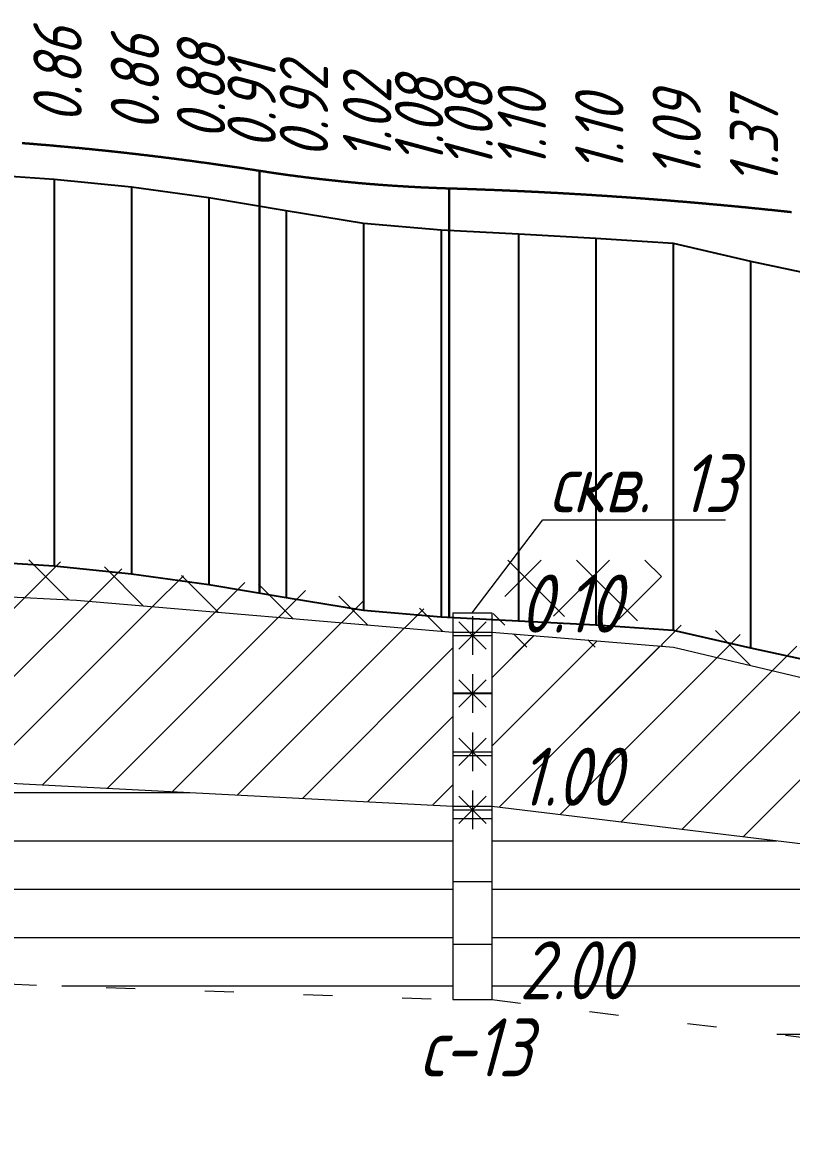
# Model space of a CAD drawing. Extents: x 2172 to 5772, y -842 to -248.
# Drawn here: x 2973.6 to 3013.3, y -488.6 to -430.2 of the extents above; entities that cross this region are included whole.
import ezdxf

# ---------------------------------------------------------------- set-up
doc = ezdxf.new("R2010")
doc.units = 0
doc.header["$MEASUREMENT"] = 0
doc.linetypes.add('CONTI', pattern=[0])
doc.linetypes.add('STROT', pattern=[1.7, 0.5, -1.2])
doc.layers.add('геология', color=7, linetype='CONTINUOUS', lineweight=20)
doc.layers.add('КРАСНЫЙ_ПРОФИЛЬ', color=1, linetype='CONTINUOUS', lineweight=30)
doc.layers.add('РАБОЧИЕ_ОТМЕТКИ', color=1, linetype='CONTINUOUS')
doc.layers.add('ЧЕРНЫЙ_ПРОФИЛЬ', color=7, linetype='CONTINUOUS')
doc.styles.add('ГОСТ', font='gost.TTF', dxfattribs={"oblique": 15, "height": 1})

msp = doc.modelspace()

# ---------------------------------------------------------------- hatches: boundary and pattern name
at = {"layer": 'геология', "linetype": 'Continuous'}
h = msp.add_hatch(dxfattribs=at)
h.set_pattern_fill('ANSI37', color=1, scale=20, style=0)
h.set_pattern_definition([(45, (2172.2283, -872.4663), (-1.767767, 1.767767), []), (135, (2172.2283, -872.4663), (-1.767767, -1.767767), [])])
h.paths.add_polyline_path([(2633.84, -446.708), (2631.228, -446.786), (2627.248, -447.228), (2623.267, -447.602), (2619.228, -447.346), (2615.194, -447.004), (2611.228, -446.811), (2609.468, -446.756), (2582.25, -449.995), (2610.447, -450.491), (2615.668, -450.306), (2633.84, -449.678)])
edge = h.paths.add_edge_path()
edge.add_arc((2660.559, -448.216), 3.89, 155.4244, 180, ccw=False)
edge.add_line((2657.021, -446.598), (2655.228, -446.696))
edge.add_line((2655.228, -446.696), (2651.228, -446.776))
edge.add_line((2651.228, -446.776), (2647.228, -446.736))
edge.add_line((2647.228, -446.736), (2643.228, -446.676))
edge.add_line((2643.228, -446.676), (2639.228, -446.676))
edge.add_line((2639.228, -446.676), (2635.84, -446.668))
edge.add_line((2635.84, -446.668), (2635.84, -449.678))
edge.add_line((2635.84, -449.678), (2657.05, -450.265))
edge.add_line((2657.05, -450.265), (2657.241, -450.247))
edge.add_arc((2660.559, -448.216), 3.89, 180, 211.46903, ccw=False)
edge = h.paths.add_edge_path()
edge.add_line((2687.228, -448.546), (2683.228, -448.126))
edge.add_line((2683.228, -448.126), (2679.228, -447.516))
edge.add_line((2679.228, -447.516), (2675.19, -447.089))
edge.add_line((2675.19, -447.089), (2671.228, -446.814))
edge.add_line((2671.228, -446.814), (2667.167, -446.393))
edge.add_line((2667.167, -446.393), (2663.707, -445.93))
edge.add_arc((2660.559, -448.216), 3.89, 0, 35.98951, ccw=False)
edge.add_arc((2660.559, -448.216), 3.89, 339.54716, 360, ccw=False)
edge.add_line((2664.204, -449.575), (2667.145, -449.292))
edge.add_line((2667.145, -449.292), (2675.653, -450.319))
edge.add_line((2675.653, -450.319), (2695.034, -456.873))
edge.add_line((2695.034, -456.873), (2695.034, -449.873))
edge.add_line((2695.034, -449.873), (2696.034, -449.873))
edge.add_line((2696.034, -449.873), (2695.228, -449.726))
edge.add_line((2695.228, -449.726), (2691.228, -449.076))
edge.add_line((2691.228, -449.076), (2687.228, -448.546))
h.paths.add_polyline_path([(2745.594, -455.74), (2743.228, -455.716), (2742.068, -455.576), (2739.228, -456.066), (2735.228, -456.456), (2731.228, -456.296), (2727.228, -455.626), (2723.228, -454.856), (2719.228, -454.046), (2715.228, -453.246), (2711.228, -452.496), (2707.228, -451.926), (2703.228, -451.256), (2699.228, -450.456), (2697.034, -450.056), (2697.034, -456.873), (2724.056, -461.574), (2745.594, -468.75)])
h.paths.add_polyline_path([(2755.069, -455.972), (2751.228, -455.866), (2747.594, -455.766), (2747.594, -468.75), (2755.069, -466.983)])
h.paths.add_polyline_path([(2815.121, -452.778), (2811.228, -453.186), (2807.228, -453.576), (2803.228, -453.906), (2799.228, -454.226), (2795.228, -454.496), (2791.228, -454.726), (2787.228, -454.846), (2783.228, -454.986), (2779.228, -455.186), (2775.228, -455.546), (2771.228, -455.786), (2767.228, -455.896), (2763.228, -455.946), (2759.228, -456.006), (2757.069, -455.99), (2757.069, -466.983), (2788.34, -465.726), (2815.121, -464.728)])
edge = h.paths.add_edge_path(flags=16)
edge.add_arc((2783.434, -460.221), 3.89, 0, 360)
edge = h.paths.add_edge_path()
edge.add_line((2875.223, -453.243), (2876.223, -453.243))
edge.add_line((2876.223, -453.243), (2875.228, -453.026))
edge.add_line((2875.228, -453.026), (2871.228, -452.676))
edge.add_line((2871.228, -452.676), (2867.228, -452.246))
edge.add_line((2867.228, -452.246), (2863.228, -451.666))
edge.add_line((2863.228, -451.666), (2859.228, -451.796))
edge.add_line((2859.228, -451.796), (2855.228, -451.776))
edge.add_line((2855.228, -451.776), (2851.228, -451.626))
edge.add_line((2851.228, -451.626), (2847.228, -451.636))
edge.add_line((2847.228, -451.636), (2843.228, -451.886))
edge.add_line((2843.228, -451.886), (2839.228, -452.086))
edge.add_line((2839.228, -452.086), (2835.228, -452.266))
edge.add_line((2835.228, -452.266), (2831.228, -452.326))
edge.add_line((2831.228, -452.326), (2827.228, -452.356))
edge.add_line((2827.228, -452.356), (2823.228, -452.486))
edge.add_line((2823.228, -452.486), (2819.228, -452.596))
edge.add_line((2819.228, -452.596), (2817.121, -452.686))
edge.add_line((2817.121, -452.686), (2817.121, -464.728))
edge.add_line((2817.121, -464.728), (2841.52, -461.434))
edge.add_line((2841.52, -461.434), (2851.357, -460.525))
edge.add_arc((2854.947, -462.025), 3.89, 35.27094, 157.31648, ccw=False)
edge.add_line((2858.123, -459.779), (2875.223, -457.243))
edge.add_line((2875.223, -457.243), (2875.223, -453.243))
edge = h.paths.add_edge_path(flags=16)
edge.add_arc((2843.047, -456.452), 3.89, 0, 360)
h.paths.add_polyline_path([(2888.739, -455.334), (2887.228, -455.186), (2883.228, -454.766), (2879.228, -453.896), (2877.223, -453.46), (2877.223, -457.243), (2893.451, -459.677), (2902.604, -461.02), (2904.546, -461.396), (2896.31, -458.506)])
h.paths.add_polyline_path([(2935.148, -458.591), (2931.228, -458.336), (2927.228, -458.356), (2923.228, -458.386), (2919.228, -458.336), (2915.228, -458.026), (2911.228, -458.106), (2907.228, -457.936), (2903.228, -457.376), (2899.228, -456.656), (2895.228, -456.026), (2891.228, -455.576), (2888.739, -455.334), (2896.31, -458.506), (2904.546, -461.396), (2908.331, -462.128), (2918.134, -462.447), (2926.468, -461.488), (2935.148, -460.112)])
h.paths.add_polyline_path([(2983.228, -458.906), (2979.228, -458.466), (2975.228, -457.996), (2971.228, -457.826), (2967.228, -457.756), (2963.228, -458.256), (2959.228, -458.316), (2955.228, -458.326), (2951.228, -458.416), (2947.228, -458.476), (2943.228, -458.526), (2939.228, -458.666), (2937.148, -458.63), (2937.148, -460.112), (2952.449, -460.334), (2964.352, -460.255), (2968.652, -459.63), (2976.393, -460.021), (2995.845, -461.675), (2995.845, -460.633), (2995.228, -460.606), (2991.228, -460.036), (2987.228, -459.366)])
h.paths.add_polyline_path([(3035.228, -464.706), (3031.228, -464.526), (3027.228, -464.366), (3023.228, -463.956), (3019.228, -463.396), (3015.228, -462.756), (3011.228, -461.896), (3007.228, -461.246), (3003.228, -460.936), (2999.228, -460.776), (2997.845, -460.718), (2997.845, -461.675), (3007.24, -462.448), (3015.757, -464.472), (3028.118, -466.353), (3036.549, -466.353), (3044.547, -467.487), (3055.943, -469.729), (3055.943, -467.729), (3056.943, -467.729), (3055.228, -467.386), (3051.228, -466.626), (3047.228, -466.086), (3043.228, -465.696), (3039.228, -465.296)])
edge = h.paths.add_edge_path()
edge.add_arc((3085.654, -471.868), 3.89, 119.50582, 180, ccw=False)
edge.add_line((3083.737, -468.482), (3083.228, -468.436))
edge.add_line((3083.228, -468.436), (3079.228, -468.326))
edge.add_line((3079.228, -468.326), (3075.228, -469.276))
edge.add_line((3075.228, -469.276), (3071.228, -469.416))
edge.add_line((3071.228, -469.416), (3067.228, -469.146))
edge.add_line((3067.228, -469.146), (3063.228, -468.636))
edge.add_line((3063.228, -468.636), (3059.228, -468.186))
edge.add_line((3059.228, -468.186), (3057.943, -467.929))
edge.add_line((3057.943, -467.929), (3057.943, -469.729))
edge.add_line((3057.943, -469.729), (3066.481, -472.337))
edge.add_line((3066.481, -472.337), (3075.035, -473.373))
edge.add_line((3075.035, -473.373), (3081.671, -474.773))
edge.add_line((3081.671, -474.773), (3083.425, -475.057))
edge.add_arc((3085.654, -471.868), 3.89, 180, 235.06071, ccw=False)
edge = h.paths.add_edge_path()
edge.add_line((3098.295, -469.573), (3097.548, -469.626))
edge.add_line((3097.548, -469.626), (3095.228, -469.536))
edge.add_line((3095.228, -469.536), (3091.228, -469.346))
edge.add_line((3091.228, -469.346), (3088.204, -468.93))
edge.add_arc((3085.654, -471.868), 3.89, 0, 49.03, ccw=False)
edge.add_arc((3085.654, -471.868), 3.89, -73.47193, 0, ccw=False)
edge.add_line((3086.76, -475.598), (3090.243, -476.162))
edge.add_line((3090.243, -476.162), (3098.295, -478.506))
edge.add_line((3098.295, -478.506), (3098.295, -469.573))
h.paths.add_polyline_path([(3107.228, -469.646), (3103.228, -469.516), (3100.295, -469.509), (3100.295, -478.506), (3107.228, -478.296)])
h.paths.add_polyline_path([(2937.824, -461.037), (2945.705, -461.037), (2945.705, -456.534), (2937.824, -456.534)])
h.paths.add_polyline_path([(2998.521, -462.453), (3006.617, -462.453), (3006.617, -457.95), (2998.521, -457.95)])
h.paths.add_polyline_path([(3058.619, -470.586), (3067.359, -470.586), (3067.359, -466.08), (3058.619, -466.08)])
h.paths.add_polyline_path([(3100.97, -479.396), (3109.71, -479.396), (3109.71, -474.889), (3100.97, -474.889)])
h = msp.add_hatch(dxfattribs=at)
h.set_pattern_fill('ANSI31', scale=20, angle=135, style=0)
h.set_pattern_definition([(180, (2172.2283, -872.4663), (-4e-16, -2.5), [])])
h.paths.add_polyline_path([(3105.679, -497.894), (3100.295, -497.506), (3100.295, -519.506)])
h.paths.add_polyline_path([(3098.295, -497.506), (3069.026, -496.457), (3098.295, -519.506)])
h.paths.add_polyline_path([(3095.377, -507.84, -1), (3087.596, -507.84, -1)], flags=16)
h.paths.add_polyline_path([(3098.295, -478.506), (3094.269, -477.334), (3075.95, -477.859), (3057.943, -477.729), (3057.943, -487.729), (3069.026, -496.457), (3098.295, -497.506)])
h.paths.add_polyline_path([(3082.547, -484.72, -1), (3090.328, -484.72, -1)], flags=16)
h.paths.add_polyline_path([(3107.228, -478.296), (3100.295, -478.506), (3100.295, -497.506), (3105.679, -497.894), (3107.228, -491.676)])
h.paths.add_polyline_path([(3055.943, -477.729), (2997.845, -470.675), (2997.845, -480.675), (3055.943, -487.729)])
h.paths.add_polyline_path([(3020.092, -478.789, -1), (3027.873, -478.789, -1)], flags=16)
h.paths.add_polyline_path([(2995.845, -470.675), (2937.148, -467.612), (2937.148, -478.612), (2995.845, -480.675)])
h.paths.add_polyline_path([(2965.266, -474.518, -1), (2973.047, -474.518, -1)], flags=16)
h.paths.add_polyline_path([(2935.148, -467.612), (2902.578, -467.013), (2877.223, -464.243), (2877.223, -473.243), (2935.148, -478.612)])
h.paths.add_polyline_path([(2875.223, -464.243), (2858.104, -464.299, -0.510101), (2851.805, -464.319), (2819.363, -464.426), (2817.121, -464.728), (2817.121, -472.728), (2875.223, -473.243)])
h.paths.add_polyline_path([(2866.261, -468.476, -1), (2858.481, -468.476, -1)], flags=16)
h.paths.add_polyline_path([(2815.121, -464.728), (2788.34, -465.726), (2757.069, -466.983), (2757.069, -475.983), (2815.121, -472.728)])
h.paths.add_polyline_path([(2812.243, -467.9), (2812.243, -465.9), (2814.243, -465.9), (2814.243, -467.9)], flags=16)
h.paths.add_polyline_path([(2755.069, -466.983), (2747.594, -468.75), (2747.594, -484.75), (2752.775, -485.118), (2755.069, -475.983)])
h.paths.add_polyline_path([(2745.594, -468.75), (2724.056, -461.574), (2697.034, -456.873), (2697.034, -469.873), (2715.941, -483.842), (2745.594, -484.75)])
h.paths.add_polyline_path([(2738.95, -474.795, -1), (2731.169, -474.795, -1)], flags=16)
h.paths.add_polyline_path([(2695.034, -456.873), (2675.653, -450.319), (2667.145, -449.292), (2664.204, -449.575, -0.625343), (2657.241, -450.247), (2657.05, -450.265), (2635.84, -449.678), (2635.84, -466.678), (2695.034, -469.873)])
h.paths.add_polyline_path([(2656.512, -459.647, -1), (2664.293, -459.647, -1)], flags=16)
h.paths.add_polyline_path([(2633.84, -449.678), (2615.668, -450.306), (2610.447, -450.491), (2575.112, -449.87), (2575.112, -466.37), (2630.663, -466.661), (2630.663, -464.729), (2632.663, -464.729), (2632.663, -466.672), (2633.84, -466.678)])
h.paths.add_polyline_path([(2573.112, -449.87), (2545.307, -449.807), (2534.156, -449.942), (2525.127, -450.367), (2516.098, -450.792), (2516.098, -466.792), (2573.112, -466.37)])
h.paths.add_polyline_path([(2514.098, -450.796), (2502.318, -453.238), (2488.412, -456.142), (2473.995, -463.346), (2473.995, -477.346), (2501.918, -477.287), (2514.098, -466.792)])
h.paths.add_polyline_path([(2492.069, -466.477, -1), (2484.288, -466.477, -1)], flags=16)
h.paths.add_polyline_path([(3100.971, -498.537), (3109.711, -498.537), (3109.711, -494.03), (3100.971, -494.03)], flags=9)
h.paths.add_polyline_path([(3089.501, -509.889), (3093.522, -509.889), (3093.522, -505.386), (3089.501, -505.386)], flags=8)
h.paths.add_polyline_path([(3084.452, -486.769), (3088.688, -486.769), (3088.688, -482.266), (3084.452, -482.266)], flags=8)
h.paths.add_polyline_path([(3058.619, -488.463), (3067.359, -488.463), (3067.359, -483.956), (3058.619, -483.956)], flags=24)
h.paths.add_polyline_path([(3053.467, -492.45), (3062.42, -492.45), (3062.42, -487.946), (3053.467, -487.946)], flags=9)
h.paths.add_polyline_path([(3100.97, -479.396), (3109.71, -479.396), (3109.71, -474.889), (3100.97, -474.889)], flags=9)
h.paths.add_polyline_path([(3021.997, -480.838), (3026.232, -480.838), (3026.232, -476.334), (3021.997, -476.334)], flags=8)
h.paths.add_polyline_path([(2998.521, -481.408), (3007.261, -481.408), (3007.261, -476.902), (2998.521, -476.902)], flags=25)
h.paths.add_polyline_path([(2967.171, -476.567), (2971.406, -476.567), (2971.406, -472.064), (2967.171, -472.064)], flags=8)
h.paths.add_polyline_path([(2937.823, -479.346), (2946.563, -479.346), (2946.563, -474.839), (2937.823, -474.839)], flags=25)
h.paths.add_polyline_path([(2877.899, -473.976), (2886.639, -473.976), (2886.639, -469.47), (2877.899, -469.47)], flags=25)
h.paths.add_polyline_path([(2860.385, -470.525), (2864.621, -470.525), (2864.621, -466.022), (2860.385, -466.022)], flags=8)
h.paths.add_polyline_path([(2817.796, -473.462), (2826.537, -473.462), (2826.537, -468.955), (2817.796, -468.955)], flags=9)
h.paths.add_polyline_path([(2817.796, -465.647), (2825.893, -465.647), (2825.893, -461.141), (2817.796, -461.141)], flags=9)
h.paths.add_polyline_path([(2804.271, -468.407), (2813.441, -468.407), (2813.441, -463.9), (2804.271, -463.9)], flags=9)
h.paths.add_polyline_path([(2757.745, -476.716), (2766.485, -476.716), (2766.485, -472.21), (2757.745, -472.21)], flags=9)
h.paths.add_polyline_path([(2757.745, -467.735), (2765.197, -467.735), (2765.197, -463.231), (2757.745, -463.231)], flags=9)
h.paths.add_polyline_path([(2752.592, -480.706), (2760.26, -480.706), (2760.26, -476.199), (2752.592, -476.199)], flags=9)
h.paths.add_polyline_path([(2748.268, -485.562), (2757.01, -485.562), (2757.01, -481.052), (2748.268, -481.052)], flags=9)
h.paths.add_polyline_path([(2748.27, -469.606), (2756.151, -469.606), (2756.151, -465.102), (2748.27, -465.102)], flags=9)
h.paths.add_polyline_path([(2733.073, -476.844), (2737.309, -476.844), (2737.309, -472.34), (2733.073, -472.34)], flags=8)
h.paths.add_polyline_path([(2697.71, -470.607), (2706.45, -470.607), (2706.45, -466.1), (2697.71, -466.1)], flags=24)
h.paths.add_polyline_path([(2692.558, -474.594), (2700.225, -474.594), (2700.225, -470.09), (2692.558, -470.09)], flags=9)
h.paths.add_polyline_path([(2658.417, -461.696), (2662.652, -461.696), (2662.652, -457.193), (2658.417, -457.193)], flags=8)
h.paths.add_polyline_path([(2636.515, -467.411), (2645.255, -467.411), (2645.255, -462.905), (2636.515, -462.905)], flags=25)
h.paths.add_polyline_path([(2636.516, -450.542), (2645.04, -450.542), (2645.04, -446.039), (2636.516, -446.039)], flags=9)
h.paths.add_polyline_path([(2624.014, -467.235), (2631.251, -467.235), (2631.251, -462.731), (2624.014, -462.731)], flags=9)
h.paths.add_polyline_path([(2575.788, -467.103), (2584.528, -467.103), (2584.528, -462.597), (2575.788, -462.597)], flags=9)
h.paths.add_polyline_path([(2575.788, -450.708), (2584.098, -450.708), (2584.098, -446.205), (2575.788, -446.205)], flags=9)
h.paths.add_polyline_path([(2516.774, -467.526), (2525.514, -467.526), (2525.514, -463.02), (2516.774, -463.02)], flags=9)
h.paths.add_polyline_path([(2516.774, -451.631), (2525.513, -451.631), (2525.513, -447.127), (2516.774, -447.127)], flags=9)
h.paths.add_polyline_path([(2486.192, -468.526), (2490.428, -468.526), (2490.428, -464.023), (2486.192, -464.023)], flags=8)
h.paths.add_polyline_path([(2474.67, -478.32), (2483.41, -478.32), (2483.41, -473.813), (2474.67, -473.813)], flags=9)
h.paths.add_polyline_path([(2474.67, -464.035), (2482.767, -464.035), (2482.767, -459.529), (2474.67, -459.529)], flags=24)
h = msp.add_hatch(dxfattribs=at)
h.set_pattern_fill('ANSI31', scale=20, style=0)
h.set_pattern_definition([(45, (3009.719, -466.3003), (-1.767767, 1.767767), [])])
h.paths.add_polyline_path([(3024.678, -465.907), (3015.757, -464.472), (3007.24, -462.448), (2997.845, -461.675), (2997.845, -470.675), (3055.943, -477.729), (3055.943, -469.729), (3044.547, -467.487), (3036.549, -466.353), (3028.118, -466.353), (3024.678, -465.907, -0.370657), (3027.984, -469.753, -1), (3020.203, -469.753, -0.459155)], flags=16)
h.paths.add_polyline_path([(2270.88, -479.487), (2269.805, -479.487), (2269.805, -481.49), (2267.805, -481.49), (2267.805, -479.487), (2267.228, -479.487), (2267.228, -485.487), (2270.88, -485.487)])
h.paths.add_polyline_path([(2283.848, -477.583), (2272.88, -479.487), (2272.88, -485.487), (2281.348, -483.871), (2283.848, -483.098)])
h.paths.add_polyline_path([(2289.148, -476.663), (2283.848, -477.583), (2283.848, -483.098), (2289.148, -481.459)])
h.paths.add_polyline_path([(2324.49, -470.529), (2289.148, -476.663), (2289.148, -481.459)])
h.paths.add_polyline_path([(2452.641, -457.257), (2408.716, -463.748), (2452.641, -462.257)])
h.paths.add_polyline_path([(2471.995, -457.346), (2454.641, -457.257), (2454.641, -462.257), (2471.995, -463.346)])
h.paths.add_polyline_path([(2488.412, -456.142), (2473.995, -457.346), (2473.995, -463.346)])
h.paths.add_polyline_path([(2875.223, -457.243), (2858.123, -459.779, -0.155125), (2858.837, -462.025, -0.157311), (2858.104, -464.299), (2875.223, -464.243)])
h.paths.add_polyline_path([(2851.057, -462.025, -0.0993), (2851.357, -460.525), (2841.52, -461.434), (2819.363, -464.426), (2851.805, -464.319, -0.15899)])
h.paths.add_polyline_path([(2745.594, -484.75), (2715.941, -483.842), (2745.594, -505.75)])
h.paths.add_polyline_path([(2738.507, -490.069, -1), (2730.726, -490.069, -1)], flags=16)
h.paths.add_polyline_path([(2752.775, -485.118), (2747.594, -484.75), (2747.594, -505.75)])
h.paths.add_polyline_path([(2935.148, -460.112), (2926.468, -461.488), (2918.134, -462.447), (2908.331, -462.128), (2902.604, -461.02), (2893.451, -459.677), (2877.223, -457.243), (2877.223, -464.243), (2902.578, -467.013), (2935.148, -467.612)])
h.paths.add_polyline_path([(2995.845, -461.675), (2976.393, -460.021), (2968.652, -459.63), (2964.352, -460.255), (2952.449, -460.334), (2937.148, -460.112), (2937.148, -467.612), (2995.845, -470.675)])
h.paths.add_polyline_path([(2965.26, -464.368, -1), (2973.041, -464.368, -1)], flags=16)
h.paths.add_polyline_path([(3024.678, -465.907), (3015.757, -464.472), (3007.24, -462.448), (2997.845, -461.675), (2997.845, -470.675), (3023.624, -473.615, -0.37925), (3020.203, -469.753, -0.459155)], flags=0)
h.paths.add_polyline_path([(3055.943, -469.729), (3044.547, -467.487), (3036.549, -466.353), (3028.118, -466.353), (3015.757, -464.472), (3007.24, -462.448), (2997.845, -461.675), (2997.845, -470.675), (3055.943, -477.729)])
h.paths.add_polyline_path([(3020.203, -469.753, -1), (3027.984, -469.753, -1)], flags=0)
h.paths.add_polyline_path([(3022.107, -471.802), (3026.344, -471.802), (3026.344, -467.296), (3022.107, -467.296)], flags=8)
h.paths.add_polyline_path([(2998.521, -471.402), (3006.617, -471.402), (3006.617, -466.899), (2998.521, -466.899)], flags=8)
h.paths.add_polyline_path([(2998.521, -471.402), (3006.617, -471.402), (3006.617, -466.899), (2998.521, -466.899)], flags=8)
h = msp.add_hatch(dxfattribs=at)
h.set_pattern_fill('ANSI31', scale=26, angle=135, style=0)
h.set_pattern_definition([(180, (5212.4553, -2925.063), (-7e-16, -3.25), [])])
h.paths.add_polyline_path([(2997.845, -461.675), (2995.845, -461.675), (2995.845, -470.675), (2997.845, -470.675)])
h.paths.add_polyline_path([(2997.845, -470.675), (2995.845, -470.675), (2995.845, -480.675), (2997.845, -480.675)])
h = msp.add_hatch(dxfattribs=at)
h.set_pattern_fill('ANSI31', scale=20, style=0)
h.set_pattern_definition([(45, (2172.2283, -872.4663), (-1.767767, 1.767767), [])])
h.paths.add_polyline_path([(3055.943, -469.729), (3044.547, -467.487), (3036.549, -466.353), (3028.118, -466.353), (3024.678, -465.907, -0.370657), (3027.984, -469.753, -1), (3020.203, -469.753, -0.459155), (3024.678, -465.907), (3015.757, -464.472), (3007.24, -462.448), (2997.845, -461.675), (2997.845, -470.675), (3055.943, -477.729)])
h.paths.add_polyline_path([(3090.243, -476.162), (3086.76, -475.598, -0.228422), (3083.425, -475.057), (3081.671, -474.773), (3075.035, -473.373), (3066.481, -472.337), (3057.943, -469.729), (3057.943, -477.729), (3075.95, -477.859), (3094.269, -477.334)])
h.paths.add_polyline_path([(2998.521, -471.402), (3006.617, -471.402), (3006.617, -466.899), (2998.521, -466.899)], flags=25)
h.paths.add_polyline_path([(3058.619, -478.457), (3066.715, -478.457), (3066.715, -473.953), (3058.619, -473.953)], flags=9)

# ---------------------------------------------------------------- linework, layer by layer
at = {"layer": 'геология', "color": 7, "linetype": 'Continuous'}
for p, q in [((2996.845, -460.675), (3000.491, -455.874)), ((3000.491, -455.874), (3009.936, -455.874)), ((2968.652, -459.63), (2976.393, -460.021)), ((2976.393, -460.021), (2995.845, -461.675)), ((2995.845, -460.675), (2997.845, -460.675)), ((2995.845, -461.675), (2997.845, -461.675)), ((2995.845, -461.675), (2997.845, -461.675)), ((2997.845, -461.675), (3007.24, -462.448)), ((3007.24, -462.448), (3015.757, -464.472)), ((2937.148, -467.612), (2995.845, -470.675)), ((2995.845, -470.675), (2997.845, -470.675)), ((2995.845, -470.675), (2997.845, -470.675)), ((2997.845, -470.675), (3055.943, -477.729)), ((2995.845, -480.675), (2997.845, -480.675)), ((2995.845, -480.675), (2997.845, -480.675))]:
    msp.add_line(p, q, dxfattribs=at)
at = {"layer": 'геология', "color": 7, "linetype": 'Continuous', "ltscale": 5}
for p, q in [((2995.845, -460.675), (2995.845, -480.675)), ((2997.845, -460.675), (2997.845, -480.675))]:
    msp.add_line(p, q, dxfattribs=at)
at = {"layer": 'геология', "color": 1, "linetype": 'Continuous'}
for p, q in [((2996.14, -462.565), (2997.554, -461.151)), ((2997.554, -462.565), (2996.14, -461.151)), ((2996.847, -460.858), (2996.847, -462.858)), ((2995.847, -461.858), (2997.847, -461.858)), ((2996.847, -463.858), (2996.847, -465.858)), ((2996.14, -465.565), (2997.554, -464.151)), ((2997.554, -465.565), (2996.14, -464.151)), ((2995.847, -464.858), (2997.847, -464.858)), ((2996.847, -466.858), (2996.847, -468.858)), ((2996.14, -468.565), (2997.554, -467.151)), ((2997.554, -468.565), (2996.14, -467.151)), ((2995.847, -467.858), (2997.847, -467.858)), ((2996.847, -469.858), (2996.847, -471.858)), ((2996.14, -471.565), (2997.554, -470.151)), ((2997.554, -471.565), (2996.14, -470.151)), ((2995.847, -470.858), (2997.847, -470.858))]:
    msp.add_line(p, q, dxfattribs=at)
at = {"layer": 'геология', "color": 7, "linetype": 'STROT', "ltscale": 3}
for p, q in [((2937.148, -478.612), (2995.845, -480.675)), ((2997.845, -480.675), (3055.943, -487.729))]:
    msp.add_line(p, q, dxfattribs=at)
at = {"layer": 'КРАСНЫЙ_ПРОФИЛЬ'}
for p, q in [((2985.851, -437.832), (2985.851, -459.648)), ((2995.647, -438.742), (2995.647, -460.901))]:
    msp.add_line(p, q, dxfattribs=at)
for points in [[(2973.581, -436.399), (2973.621, -436.402), (2973.661, -436.405), (2973.701, -436.408), (2973.741, -436.411), (2973.781, -436.415), (2973.821, -436.418), (2973.861, -436.421), (2973.901, -436.424), (2973.941, -436.427), (2973.981, -436.43), (2974.021, -436.434), (2974.061, -436.437), (2974.101, -436.44), (2974.141, -436.443), (2974.181, -436.447), (2974.221, -436.45), (2974.261, -436.453), (2974.301, -436.456), (2974.341, -436.46), (2974.381, -436.463), (2974.421, -436.466), (2974.461, -436.47), (2974.501, -436.473), (2974.541, -436.476), (2974.581, -436.48), (2974.62, -436.483), (2974.66, -436.486), (2974.7, -436.49), (2974.74, -436.493), (2974.78, -436.496), (2974.82, -436.5), (2974.86, -436.503), (2974.9, -436.507), (2974.94, -436.51), (2974.98, -436.514), (2975.02, -436.517), (2975.06, -436.521), (2975.1, -436.524), (2975.14, -436.527), (2975.18, -436.531), (2975.22, -436.535), (2975.228, -436.535), (2975.26, -436.538), (2975.3, -436.542), (2975.34, -436.545), (2975.38, -436.549), (2975.42, -436.552), (2975.46, -436.556), (2975.5, -436.559), (2975.54, -436.563), (2975.58, -436.567), (2975.62, -436.57), (2975.66, -436.574), (2975.7, -436.577), (2975.74, -436.581), (2975.78, -436.585), (2975.819, -436.588), (2975.859, -436.592), (2975.899, -436.596), (2975.939, -436.599), (2975.979, -436.603), (2976.019, -436.607), (2976.059, -436.611), (2976.099, -436.614), (2976.139, -436.618), (2976.179, -436.622), (2976.219, -436.626), (2976.259, -436.629), (2976.299, -436.633), (2976.339, -436.637), (2976.379, -436.641), (2976.419, -436.645), (2976.459, -436.648), (2976.499, -436.652), (2976.539, -436.656), (2976.579, -436.66), (2976.619, -436.664), (2976.659, -436.668), (2976.699, -436.672), (2976.739, -436.675), (2976.779, -436.679), (2976.819, -436.683), (2976.859, -436.687), (2976.899, -436.691), (2976.939, -436.695), (2976.979, -436.699), (2977.019, -436.703), (2977.058, -436.707), (2977.098, -436.711), (2977.138, -436.715), (2977.178, -436.719), (2977.218, -436.723), (2977.258, -436.727), (2977.298, -436.731), (2977.338, -436.735), (2977.378, -436.739), (2977.418, -436.743), (2977.458, -436.747), (2977.498, -436.751), (2977.538, -436.756), (2977.578, -436.76), (2977.618, -436.764), (2977.658, -436.768), (2977.698, -436.772), (2977.738, -436.776), (2977.778, -436.78), (2977.818, -436.785), (2977.858, -436.789), (2977.898, -436.793), (2977.938, -436.797), (2977.978, -436.801), (2978.018, -436.806), (2978.058, -436.81), (2978.098, -436.814), (2978.138, -436.818), (2978.178, -436.823), (2978.218, -436.827), (2978.258, -436.831), (2978.297, -436.835), (2978.337, -436.84), (2978.377, -436.844), (2978.417, -436.848), (2978.457, -436.853), (2978.497, -436.857), (2978.537, -436.861), (2978.577, -436.866), (2978.617, -436.87), (2978.657, -436.875), (2978.697, -436.879), (2978.737, -436.883), (2978.777, -436.888), (2978.817, -436.892), (2978.857, -436.897), (2978.897, -436.901), (2978.937, -436.906), (2978.977, -436.91), (2979.017, -436.915), (2979.057, -436.919), (2979.097, -436.924), (2979.137, -436.928), (2979.177, -436.933), (2979.217, -436.937), (2979.228, -436.938), (2979.257, -436.942), (2979.297, -436.946), (2979.337, -436.951), (2979.377, -436.955), (2979.417, -436.96), (2979.457, -436.965), (2979.496, -436.969), (2979.536, -436.974), (2979.576, -436.978), (2979.616, -436.983), (2979.656, -436.988), (2979.696, -436.992), (2979.736, -436.997), (2979.776, -437.002), (2979.816, -437.006), (2979.856, -437.011), (2979.896, -437.016), (2979.936, -437.02), (2979.976, -437.025), (2980.016, -437.03), (2980.056, -437.035), (2980.096, -437.039), (2980.136, -437.044), (2980.176, -437.049), (2980.216, -437.054), (2980.256, -437.059), (2980.296, -437.063), (2980.336, -437.068), (2980.376, -437.073), (2980.416, -437.078), (2980.456, -437.083), (2980.496, -437.088), (2980.536, -437.092), (2980.576, -437.097), (2980.616, -437.102), (2980.656, -437.107), (2980.696, -437.112), (2980.735, -437.117), (2980.775, -437.122), (2980.815, -437.127), (2980.855, -437.132), (2980.895, -437.137), (2980.935, -437.142), (2980.975, -437.147), (2981.015, -437.152), (2981.055, -437.157), (2981.095, -437.162), (2981.135, -437.167), (2981.175, -437.172), (2981.215, -437.177), (2981.255, -437.182), (2981.295, -437.187), (2981.335, -437.192), (2981.375, -437.197), (2981.415, -437.202), (2981.455, -437.207), (2981.495, -437.212), (2981.535, -437.218), (2981.575, -437.223), (2981.615, -437.228), (2981.655, -437.233), (2981.695, -437.238), (2981.735, -437.243), (2981.775, -437.249), (2981.815, -437.254), (2981.855, -437.259), (2981.895, -437.264), (2981.934, -437.269), (2981.974, -437.275), (2982.014, -437.28), (2982.054, -437.285), (2982.094, -437.29), (2982.134, -437.296), (2982.174, -437.301), (2982.214, -437.306), (2982.254, -437.312), (2982.294, -437.317), (2982.334, -437.322), (2982.374, -437.328), (2982.414, -437.333), (2982.454, -437.338), (2982.494, -437.344), (2982.534, -437.349), (2982.574, -437.354), (2982.614, -437.36), (2982.654, -437.365), (2982.694, -437.371), (2982.734, -437.376), (2982.774, -437.382), (2982.814, -437.387), (2982.854, -437.393), (2982.894, -437.398), (2982.934, -437.403), (2982.974, -437.409), (2983.014, -437.414), (2983.054, -437.42), (2983.094, -437.426), (2983.134, -437.431), (2983.173, -437.437), (2983.213, -437.442), (2983.228, -437.444), (2983.253, -437.448), (2983.293, -437.453), (2983.333, -437.459), (2983.373, -437.464), (2983.413, -437.47), (2983.453, -437.476), (2983.493, -437.481), (2983.533, -437.487), (2983.573, -437.493), (2983.613, -437.498), (2983.653, -437.504), (2983.693, -437.51), (2983.733, -437.515), (2983.773, -437.521), (2983.813, -437.527), (2983.853, -437.532), (2983.893, -437.538), (2983.933, -437.544), (2983.973, -437.55), (2984.013, -437.555), (2984.053, -437.561), (2984.093, -437.567), (2984.133, -437.573), (2984.173, -437.579), (2984.213, -437.584), (2984.253, -437.59), (2984.293, -437.596), (2984.333, -437.602), (2984.373, -437.608), (2984.412, -437.614), (2984.452, -437.62), (2984.492, -437.625), (2984.532, -437.631), (2984.572, -437.637), (2984.612, -437.643), (2984.652, -437.649), (2984.692, -437.655), (2984.732, -437.661), (2984.772, -437.667), (2984.812, -437.673), (2984.852, -437.679), (2984.892, -437.685), (2984.932, -437.691), (2984.972, -437.697), (2985.012, -437.703), (2985.052, -437.709), (2985.092, -437.715), (2985.132, -437.721), (2985.172, -437.727), (2985.212, -437.733), (2985.252, -437.739), (2985.292, -437.745), (2985.332, -437.751), (2985.372, -437.757), (2985.412, -437.764), (2985.452, -437.77), (2985.492, -437.776), (2985.532, -437.782), (2985.572, -437.788), (2985.611, -437.794), (2985.651, -437.8), (2985.691, -437.807), (2985.731, -437.813), (2985.771, -437.819), (2985.811, -437.825), (2985.851, -437.832)], [(2985.851, -437.832), (2985.891, -437.838), (2985.931, -437.844), (2985.971, -437.85), (2986.011, -437.856), (2986.051, -437.863), (2986.091, -437.869), (2986.131, -437.875), (2986.171, -437.881), (2986.211, -437.887), (2986.251, -437.893), (2986.291, -437.899), (2986.331, -437.905), (2986.371, -437.911), (2986.411, -437.917), (2986.451, -437.923), (2986.491, -437.929), (2986.531, -437.935), (2986.571, -437.941), (2986.611, -437.946), (2986.651, -437.952), (2986.691, -437.958), (2986.731, -437.964), (2986.771, -437.97), (2986.811, -437.975), (2986.851, -437.981), (2986.891, -437.987), (2986.931, -437.993), (2986.971, -437.998), (2987.011, -438.004), (2987.051, -438.01), (2987.091, -438.015), (2987.131, -438.021), (2987.171, -438.026), (2987.211, -438.032), (2987.228, -438.034), (2987.251, -438.037), (2987.291, -438.043), (2987.331, -438.048), (2987.371, -438.054), (2987.411, -438.059), (2987.451, -438.065), (2987.491, -438.07), (2987.531, -438.075), (2987.571, -438.081), (2987.611, -438.086), (2987.651, -438.092), (2987.691, -438.097), (2987.731, -438.102), (2987.771, -438.107), (2987.811, -438.113), (2987.85, -438.118), (2987.89, -438.123), (2987.93, -438.128), (2987.97, -438.133), (2988.01, -438.139), (2988.05, -438.144), (2988.09, -438.149), (2988.13, -438.154), (2988.17, -438.159), (2988.21, -438.164), (2988.25, -438.169), (2988.29, -438.174), (2988.33, -438.179), (2988.37, -438.184), (2988.41, -438.189), (2988.45, -438.194), (2988.49, -438.199), (2988.53, -438.203), (2988.57, -438.208), (2988.61, -438.213), (2988.65, -438.218), (2988.69, -438.223), (2988.73, -438.227), (2988.77, -438.232), (2988.81, -438.237), (2988.85, -438.242), (2988.89, -438.246), (2988.93, -438.251), (2988.97, -438.256), (2989.01, -438.26), (2989.05, -438.265), (2989.09, -438.269), (2989.13, -438.274), (2989.17, -438.279), (2989.21, -438.283), (2989.25, -438.288), (2989.29, -438.292), (2989.33, -438.297), (2989.37, -438.301), (2989.41, -438.305), (2989.45, -438.31), (2989.49, -438.314), (2989.53, -438.318), (2989.57, -438.323), (2989.61, -438.327), (2989.65, -438.331), (2989.69, -438.336), (2989.73, -438.34), (2989.77, -438.344), (2989.81, -438.348), (2989.85, -438.353), (2989.89, -438.357), (2989.93, -438.361), (2989.97, -438.365), (2990.01, -438.369), (2990.05, -438.373), (2990.09, -438.377), (2990.13, -438.381), (2990.17, -438.385), (2990.21, -438.389), (2990.25, -438.393), (2990.29, -438.397), (2990.329, -438.401), (2990.369, -438.405), (2990.409, -438.409), (2990.449, -438.413), (2990.489, -438.417), (2990.529, -438.421), (2990.569, -438.424), (2990.609, -438.428), (2990.649, -438.432), (2990.689, -438.436), (2990.729, -438.44), (2990.769, -438.443), (2990.809, -438.447), (2990.849, -438.451), (2990.889, -438.454), (2990.929, -438.458), (2990.969, -438.462), (2991.009, -438.465), (2991.049, -438.469), (2991.089, -438.472), (2991.129, -438.476), (2991.169, -438.479), (2991.209, -438.483), (2991.228, -438.484), (2991.249, -438.486), (2991.289, -438.49), (2991.329, -438.493), (2991.369, -438.497), (2991.409, -438.5), (2991.449, -438.503), (2991.489, -438.507), (2991.529, -438.51), (2991.569, -438.513), (2991.609, -438.517), (2991.649, -438.52), (2991.689, -438.523), (2991.729, -438.526), (2991.769, -438.529), (2991.809, -438.533), (2991.849, -438.536), (2991.889, -438.539), (2991.929, -438.542), (2991.969, -438.545), (2992.009, -438.548), (2992.049, -438.551), (2992.089, -438.554), (2992.129, -438.557), (2992.169, -438.56), (2992.209, -438.563), (2992.249, -438.566), (2992.289, -438.569), (2992.329, -438.572), (2992.369, -438.575), (2992.409, -438.578), (2992.449, -438.581), (2992.489, -438.584), (2992.529, -438.586), (2992.569, -438.589), (2992.609, -438.592), (2992.649, -438.595), (2992.689, -438.597), (2992.729, -438.6), (2992.768, -438.603), (2992.808, -438.605), (2992.848, -438.608), (2992.888, -438.611), (2992.928, -438.613), (2992.968, -438.616), (2993.008, -438.618), (2993.048, -438.621), (2993.088, -438.624), (2993.128, -438.626), (2993.168, -438.629), (2993.208, -438.631), (2993.248, -438.633), (2993.288, -438.636), (2993.328, -438.638), (2993.368, -438.641), (2993.408, -438.643), (2993.448, -438.645), (2993.488, -438.648), (2993.528, -438.65), (2993.568, -438.652), (2993.608, -438.654), (2993.648, -438.657), (2993.688, -438.659), (2993.728, -438.661), (2993.768, -438.663), (2993.808, -438.665), (2993.848, -438.668), (2993.888, -438.67), (2993.928, -438.672), (2993.968, -438.674), (2994.008, -438.676), (2994.048, -438.678), (2994.088, -438.68), (2994.128, -438.682), (2994.168, -438.684), (2994.208, -438.686), (2994.248, -438.688), (2994.288, -438.69), (2994.328, -438.691), (2994.368, -438.693), (2994.408, -438.695), (2994.448, -438.697), (2994.488, -438.699), (2994.528, -438.701), (2994.568, -438.702), (2994.608, -438.704), (2994.648, -438.706), (2994.688, -438.708), (2994.728, -438.709), (2994.768, -438.711), (2994.808, -438.712), (2994.848, -438.714), (2994.888, -438.716), (2994.928, -438.717), (2994.968, -438.719), (2995.008, -438.72), (2995.048, -438.722), (2995.088, -438.723), (2995.128, -438.725), (2995.168, -438.726), (2995.208, -438.728), (2995.228, -438.728), (2995.247, -438.729), (2995.287, -438.73), (2995.327, -438.732), (2995.367, -438.733), (2995.407, -438.735), (2995.447, -438.736), (2995.487, -438.737), (2995.527, -438.738), (2995.567, -438.74), (2995.607, -438.741), (2995.647, -438.742)], [(2995.647, -438.742), (2995.687, -438.743), (2995.727, -438.744), (2995.767, -438.746), (2995.807, -438.747), (2995.847, -438.748), (2995.887, -438.749), (2995.927, -438.751), (2995.967, -438.752), (2996.007, -438.753), (2996.047, -438.754), (2996.087, -438.756), (2996.127, -438.757), (2996.167, -438.758), (2996.206, -438.759), (2996.246, -438.761), (2996.286, -438.762), (2996.326, -438.763), (2996.366, -438.765), (2996.406, -438.766), (2996.446, -438.767), (2996.486, -438.769), (2996.526, -438.77), (2996.566, -438.771), (2996.606, -438.773), (2996.646, -438.774), (2996.686, -438.775), (2996.726, -438.777), (2996.766, -438.778), (2996.805, -438.78), (2996.845, -438.781), (2996.885, -438.782), (2996.925, -438.784), (2996.965, -438.785), (2997.005, -438.787), (2997.045, -438.788), (2997.085, -438.79), (2997.125, -438.791), (2997.165, -438.792), (2997.205, -438.794), (2997.245, -438.795), (2997.285, -438.797), (2997.325, -438.798), (2997.365, -438.8), (2997.405, -438.801), (2997.444, -438.803), (2997.484, -438.804), (2997.524, -438.806), (2997.564, -438.807), (2997.604, -438.809), (2997.644, -438.81), (2997.684, -438.812), (2997.724, -438.814), (2997.764, -438.815), (2997.804, -438.817), (2997.844, -438.818), (2997.884, -438.82), (2997.924, -438.821), (2997.964, -438.823), (2998.004, -438.825), (2998.044, -438.826), (2998.083, -438.828), (2998.123, -438.83), (2998.163, -438.831), (2998.203, -438.833), (2998.243, -438.834), (2998.283, -438.836), (2998.323, -438.838), (2998.363, -438.839), (2998.403, -438.841), (2998.443, -438.843), (2998.483, -438.844), (2998.523, -438.846), (2998.563, -438.848), (2998.603, -438.85), (2998.643, -438.851), (2998.683, -438.853), (2998.722, -438.855), (2998.762, -438.857), (2998.802, -438.858), (2998.842, -438.86), (2998.882, -438.862), (2998.922, -438.864), (2998.962, -438.865), (2999.002, -438.867), (2999.042, -438.869), (2999.082, -438.871), (2999.122, -438.873), (2999.162, -438.874), (2999.202, -438.876), (2999.228, -438.877), (2999.242, -438.878), (2999.282, -438.88), (2999.321, -438.882), (2999.361, -438.883), (2999.401, -438.885), (2999.441, -438.887), (2999.481, -438.889), (2999.521, -438.891), (2999.561, -438.893), (2999.601, -438.895), (2999.641, -438.897), (2999.681, -438.899), (2999.721, -438.9), (2999.761, -438.902), (2999.801, -438.904), (2999.841, -438.906), (2999.881, -438.908), (2999.921, -438.91), (2999.96, -438.912), (3000, -438.914), (3000.04, -438.916), (3000.08, -438.918), (3000.12, -438.92), (3000.16, -438.922), (3000.2, -438.924), (3000.24, -438.926), (3000.28, -438.928), (3000.32, -438.93), (3000.36, -438.932), (3000.4, -438.934), (3000.44, -438.936), (3000.48, -438.938), (3000.52, -438.94), (3000.56, -438.942), (3000.599, -438.944), (3000.639, -438.946), (3000.679, -438.948), (3000.719, -438.951), (3000.759, -438.953), (3000.799, -438.955), (3000.839, -438.957), (3000.879, -438.959), (3000.919, -438.961), (3000.959, -438.963), (3000.999, -438.965), (3001.039, -438.968), (3001.079, -438.97), (3001.119, -438.972), (3001.159, -438.974), (3001.199, -438.976), (3001.238, -438.978), (3001.278, -438.981), (3001.318, -438.983), (3001.358, -438.985), (3001.398, -438.987), (3001.438, -438.989), (3001.478, -438.992), (3001.518, -438.994), (3001.558, -438.996), (3001.598, -438.998), (3001.638, -439.001), (3001.678, -439.003), (3001.718, -439.005), (3001.758, -439.007), (3001.798, -439.01), (3001.837, -439.012), (3001.877, -439.014), (3001.917, -439.017), (3001.957, -439.019), (3001.997, -439.021), (3002.037, -439.023), (3002.077, -439.026), (3002.117, -439.028), (3002.157, -439.03), (3002.197, -439.033), (3002.237, -439.035), (3002.277, -439.038), (3002.317, -439.04), (3002.357, -439.042), (3002.397, -439.045), (3002.437, -439.047), (3002.476, -439.05), (3002.516, -439.052), (3002.556, -439.054), (3002.596, -439.057), (3002.636, -439.059), (3002.676, -439.062), (3002.716, -439.064), (3002.756, -439.067), (3002.796, -439.069), (3002.836, -439.071), (3002.876, -439.074), (3002.916, -439.076), (3002.956, -439.079), (3002.996, -439.081), (3003.036, -439.084), (3003.076, -439.086), (3003.115, -439.089), (3003.155, -439.091), (3003.195, -439.094), (3003.228, -439.096), (3003.235, -439.097), (3003.275, -439.099), (3003.315, -439.102), (3003.355, -439.104), (3003.395, -439.107), (3003.435, -439.109), (3003.475, -439.112), (3003.515, -439.114), (3003.555, -439.117), (3003.595, -439.12), (3003.635, -439.122), (3003.675, -439.125), (3003.715, -439.128), (3003.754, -439.13), (3003.794, -439.133), (3003.834, -439.135), (3003.874, -439.138), (3003.914, -439.141), (3003.954, -439.143), (3003.994, -439.146), (3004.034, -439.149), (3004.074, -439.151), (3004.114, -439.154), (3004.154, -439.157), (3004.194, -439.16), (3004.234, -439.162), (3004.274, -439.165), (3004.314, -439.168), (3004.353, -439.17), (3004.393, -439.173), (3004.433, -439.176), (3004.473, -439.179), (3004.513, -439.181), (3004.553, -439.184), (3004.593, -439.187), (3004.633, -439.19), (3004.673, -439.193), (3004.713, -439.195), (3004.753, -439.198), (3004.793, -439.201), (3004.833, -439.204), (3004.873, -439.207), (3004.913, -439.209), (3004.953, -439.212), (3004.992, -439.215), (3005.032, -439.218), (3005.072, -439.221), (3005.112, -439.224), (3005.152, -439.227), (3005.192, -439.23), (3005.232, -439.232), (3005.272, -439.235), (3005.312, -439.238), (3005.352, -439.241), (3005.392, -439.244), (3005.432, -439.247), (3005.472, -439.25), (3005.512, -439.253), (3005.552, -439.256), (3005.592, -439.259), (3005.631, -439.262), (3005.671, -439.265), (3005.711, -439.268), (3005.751, -439.271), (3005.791, -439.274), (3005.831, -439.277), (3005.871, -439.28), (3005.911, -439.283), (3005.951, -439.286), (3005.991, -439.289), (3006.031, -439.292), (3006.071, -439.295), (3006.111, -439.298), (3006.151, -439.301), (3006.191, -439.304), (3006.231, -439.307), (3006.27, -439.31), (3006.31, -439.313), (3006.35, -439.316), (3006.39, -439.319), (3006.43, -439.323), (3006.47, -439.326), (3006.51, -439.329), (3006.55, -439.332), (3006.59, -439.335), (3006.63, -439.338), (3006.67, -439.341), (3006.71, -439.344), (3006.75, -439.348), (3006.79, -439.351), (3006.83, -439.354), (3006.869, -439.357), (3006.909, -439.36), (3006.949, -439.364), (3006.989, -439.367), (3007.029, -439.37), (3007.069, -439.373), (3007.109, -439.376), (3007.149, -439.38), (3007.189, -439.383), (3007.228, -439.386), (3007.229, -439.386), (3007.269, -439.389), (3007.309, -439.393), (3007.349, -439.396), (3007.389, -439.399), (3007.429, -439.402), (3007.469, -439.406), (3007.508, -439.409), (3007.548, -439.412), (3007.588, -439.416), (3007.628, -439.419), (3007.668, -439.422), (3007.708, -439.426), (3007.748, -439.429), (3007.788, -439.432), (3007.828, -439.436), (3007.868, -439.439), (3007.908, -439.442), (3007.948, -439.446), (3007.988, -439.449), (3008.028, -439.453), (3008.068, -439.456), (3008.108, -439.459), (3008.147, -439.463), (3008.187, -439.466), (3008.227, -439.47), (3008.267, -439.473), (3008.307, -439.476), (3008.347, -439.48), (3008.387, -439.483), (3008.427, -439.487), (3008.467, -439.49), (3008.507, -439.494), (3008.547, -439.497), (3008.587, -439.501), (3008.627, -439.504), (3008.667, -439.508), (3008.707, -439.511), (3008.747, -439.515), (3008.786, -439.518), (3008.826, -439.522), (3008.866, -439.525), (3008.906, -439.529), (3008.946, -439.532), (3008.986, -439.536), (3009.026, -439.54), (3009.066, -439.543), (3009.106, -439.547), (3009.146, -439.55), (3009.186, -439.554), (3009.226, -439.558), (3009.266, -439.561), (3009.306, -439.565), (3009.346, -439.568), (3009.385, -439.572), (3009.425, -439.576), (3009.465, -439.579), (3009.505, -439.583), (3009.545, -439.587), (3009.585, -439.59), (3009.625, -439.594), (3009.665, -439.598), (3009.705, -439.601), (3009.745, -439.605), (3009.785, -439.609), (3009.825, -439.612), (3009.865, -439.616), (3009.905, -439.62), (3009.945, -439.624), (3009.985, -439.627), (3010.024, -439.631), (3010.064, -439.635), (3010.104, -439.639), (3010.144, -439.642), (3010.184, -439.646), (3010.224, -439.65), (3010.264, -439.654), (3010.304, -439.658), (3010.344, -439.661), (3010.384, -439.665), (3010.424, -439.669), (3010.464, -439.673), (3010.504, -439.677), (3010.544, -439.68), (3010.584, -439.684), (3010.624, -439.688), (3010.663, -439.692), (3010.703, -439.696), (3010.743, -439.7), (3010.783, -439.704), (3010.823, -439.708), (3010.863, -439.711), (3010.903, -439.715), (3010.943, -439.719), (3010.983, -439.723), (3011.023, -439.727), (3011.063, -439.731), (3011.103, -439.735), (3011.143, -439.739), (3011.183, -439.743), (3011.223, -439.747), (3011.228, -439.747), (3011.263, -439.751), (3011.302, -439.755), (3011.342, -439.759), (3011.382, -439.763), (3011.422, -439.767), (3011.462, -439.771), (3011.502, -439.775), (3011.542, -439.779), (3011.582, -439.783), (3011.622, -439.787), (3011.662, -439.791), (3011.702, -439.795), (3011.742, -439.799), (3011.782, -439.803), (3011.822, -439.807), (3011.862, -439.811), (3011.901, -439.815), (3011.941, -439.819), (3011.981, -439.823), (3012.021, -439.827), (3012.061, -439.832), (3012.101, -439.836), (3012.141, -439.84), (3012.181, -439.844), (3012.221, -439.848), (3012.261, -439.852), (3012.301, -439.856), (3012.341, -439.86), (3012.381, -439.865), (3012.421, -439.869), (3012.461, -439.873), (3012.501, -439.877), (3012.54, -439.881), (3012.58, -439.886), (3012.62, -439.89), (3012.66, -439.894), (3012.7, -439.898), (3012.74, -439.902), (3012.78, -439.907), (3012.82, -439.911), (3012.86, -439.915), (3012.9, -439.919), (3012.94, -439.924), (3012.98, -439.928), (3013.02, -439.932), (3013.06, -439.937), (3013.1, -439.941), (3013.14, -439.945), (3013.179, -439.949), (3013.219, -439.954), (3013.259, -439.958), (3013.299, -439.962), (3013.339, -439.967)]]:
    msp.add_lwpolyline(points, dxfattribs=at)
at = {"layer": 'ЧЕРНЫЙ_ПРОФИЛЬ'}
for p, q in [((2971.228, -437.996), (2975.228, -438.256)), ((2975.228, -438.256), (2975.228, -458.256)), ((2975.228, -438.256), (2979.228, -438.664)), ((2979.228, -438.664), (2979.228, -458.664)), ((2979.228, -438.664), (2983.228, -439.219)), ((2983.228, -439.219), (2983.228, -459.219)), ((2983.228, -439.219), (2987.228, -439.887)), ((2987.228, -439.887), (2987.228, -459.887)), ((2987.228, -439.887), (2991.228, -440.539)), ((2991.228, -440.539), (2991.228, -460.539)), ((2991.228, -440.539), (2995.228, -440.89)), ((2995.228, -440.89), (2995.228, -460.89)), ((2995.228, -440.89), (2999.228, -441.087)), ((2999.228, -441.087), (2999.228, -461.087)), ((2999.228, -441.087), (3003.228, -441.306)), ((3003.228, -441.306), (3003.228, -461.306)), ((3003.228, -441.306), (3007.228, -441.575)), ((3007.228, -441.575), (3007.228, -461.575)), ((3007.228, -441.575), (3011.228, -442.496)), ((3011.228, -442.496), (3011.228, -462.496)), ((3011.228, -442.496), (3015.228, -443.354)), ((2971.228, -457.996), (2975.228, -458.256)), ((2975.228, -458.256), (2979.228, -458.664)), ((2979.228, -458.664), (2983.228, -459.219)), ((2983.228, -459.219), (2987.228, -459.887)), ((2987.228, -459.887), (2991.228, -460.539)), ((2991.228, -460.539), (2995.228, -460.89)), ((2995.228, -460.89), (2999.228, -461.087)), ((2999.228, -461.087), (3003.228, -461.306)), ((3003.228, -461.306), (3007.228, -461.575)), ((3007.228, -461.575), (3011.228, -462.496)), ((3011.228, -462.496), (3015.228, -463.354))]:
    msp.add_line(p, q, dxfattribs=at)

# ---------------------------------------------------------------- texts
at = {"layer": 'геология', "color": 7, "lineweight": -3, "style": 'ГОСТ', "oblique": 15}
for s, p in [('скв. 13', (3000.804, -455.485)), ('с-13', (2994.12, -484.645))]:
    msp.add_text(s, height=3, dxfattribs=at).set_placement(p)
at = {"layer": 'геология', "color": 7, "linetype": 'CONTI', "style": 'ГОСТ', "oblique": 15}
for s, p in [('0.10', (2999.272, -461.702)), ('1.00', (2999.272, -470.652)), ('2.00', (2999.272, -480.657))]:
    msp.add_text(s, height=3, dxfattribs=at).set_placement(p)
at = {"layer": 'РАБОЧИЕ_ОТМЕТКИ', "style": 'ГОСТ', "oblique": 15}
for s, p in [('0.86', (2976.657, -435.385)), ('0.86', (2980.657, -435.788)), ('0.88', (2984.07, -436.244)), ('0.91', (2986.688, -436.721)), ('0.92', (2989.389, -437.182)), ('1.02', (2992.657, -437.334)), ('1.08', (2995.346, -437.527)), ('1.08', (2997.899, -437.746)), ('1.10', (3000.657, -437.727)), ('1.10', (3004.657, -437.946)), ('1.09', (3008.657, -438.236)), ('1.37', (3012.657, -438.597))]:
    msp.add_text(s, height=2.5, rotation=90, dxfattribs=at).set_placement(p)

doc.saveas('drawing.dxf')
